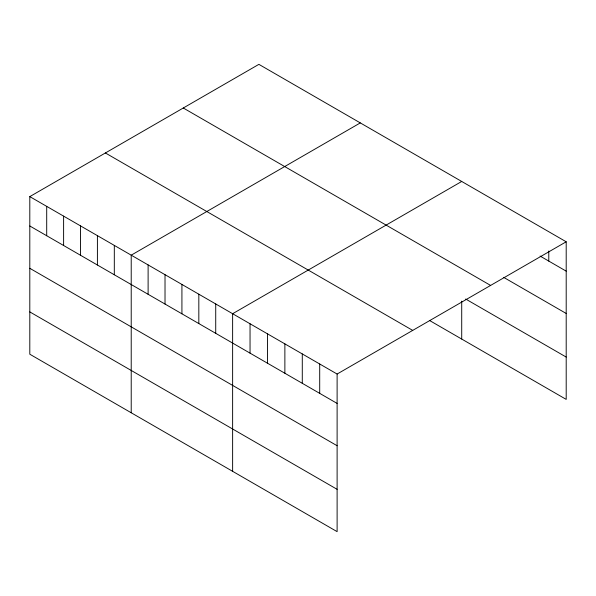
<?xml version="1.0" encoding="UTF-8"?>
<svg xmlns="http://www.w3.org/2000/svg" width="596" height="596" viewBox="0 0 596 596"><rect width="100%" height="100%" fill="white"/><g stroke="black" fill="none" stroke-linecap="round" stroke-linejoin="round"><path stroke-width="0.89" d="M29.8 196.613L337.113 374.042L337.113 531.647L29.8 354.218L29.8 196.613L258.887 64.353L566.2 241.782L566.2 399.387L429.515 320.469M360.297 122.903L131.217 255.17L131.217 412.767M461.714 181.46L232.626 313.72L232.626 471.317M337.113 374.042L566.2 241.782M540.08 256.064L566.2 271.143M503.665 277.363L566.2 313.466M183.285 108.003L490.605 285.424M465.67 299.028L566.2 357.064M105.395 152.971L412.715 330.4M29.8 225.981L337.113 403.41M29.8 268.297L337.113 445.726M29.8 311.902L337.113 489.323M548.782 250.998L548.782 261.093M461.714 301.151L461.714 339.057M319.702 363.992L319.702 393.353M302.284 353.935L302.284 383.295M284.873 343.877L284.873 373.245M267.455 333.827L267.455 363.188M250.044 323.77L250.044 353.137M215.722 303.96L215.722 333.32M198.826 294.2L198.826 323.561M181.922 284.441L181.922 313.809M165.018 274.681L165.018 304.049M148.113 264.922L148.113 294.29M114.313 245.41L114.313 274.771M97.409 235.651L97.409 265.011M80.505 225.891L80.505 255.252M63.608 216.132L63.608 245.5M46.704 206.372L46.704 235.74"/></g></svg>
